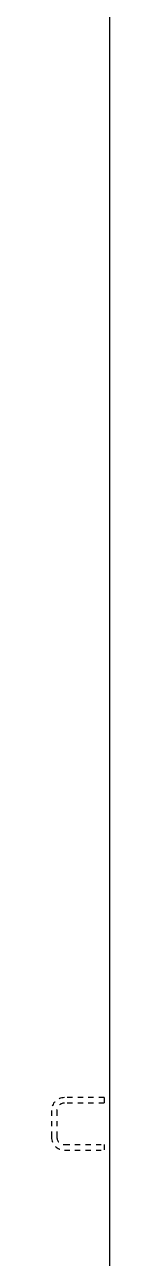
# Model space of a CAD drawing. Header units: inches. Extents: x -15 to 162, y -14 to 102.
# Drawn here: x 132.79 to 133.89, y 57.96 to 81.46 of the extents above; entities that cross this region are included whole.
import ezdxf

# ---------------------------------------------------------------- set-up
doc = ezdxf.new("R2010")
doc.units = ezdxf.units.IN
doc.header["$MEASUREMENT"] = 0
doc.linetypes.add('HIDDEN', pattern=[0.2, 0.1, -0.1])
doc.layers.add('DEFAULT_2', color=8, linetype='HIDDEN')

msp = doc.modelspace()

# ---------------------------------------------------------------- linework, layer by layer
at = {"color": 3, "linetype": 'Continuous'}
msp.add_line((133.892, 90.812), (133.892, 1.02), dxfattribs=at)
at = {"layer": 'DEFAULT_2', "color": 8, "linetype": 'HIDDEN'}
for p, q in [((133.788, 61.02), (133.035, 61.02)), ((133.788, 60.916), (133.035, 60.916)), ((133.788, 61.02), (133.788, 60.916)), ((132.788, 60.773), (132.788, 60.266)), ((132.892, 60.773), (132.892, 60.266)), ((133.035, 60.124), (133.788, 60.124)), ((133.035, 60.02), (133.788, 60.02)), ((133.788, 60.124), (133.788, 60.02))]:
    msp.add_line(p, q, dxfattribs=at)
for centre, radius, start, end in [((133.035, 60.773), 0.246, 90, 180), ((133.035, 60.773), 0.142, 90, 180), ((133.035, 60.266), 0.246, 180, 270), ((133.035, 60.266), 0.142, 180, 270)]:
    msp.add_arc(centre, radius, start, end, dxfattribs=at)

doc.saveas('drawing.dxf')
